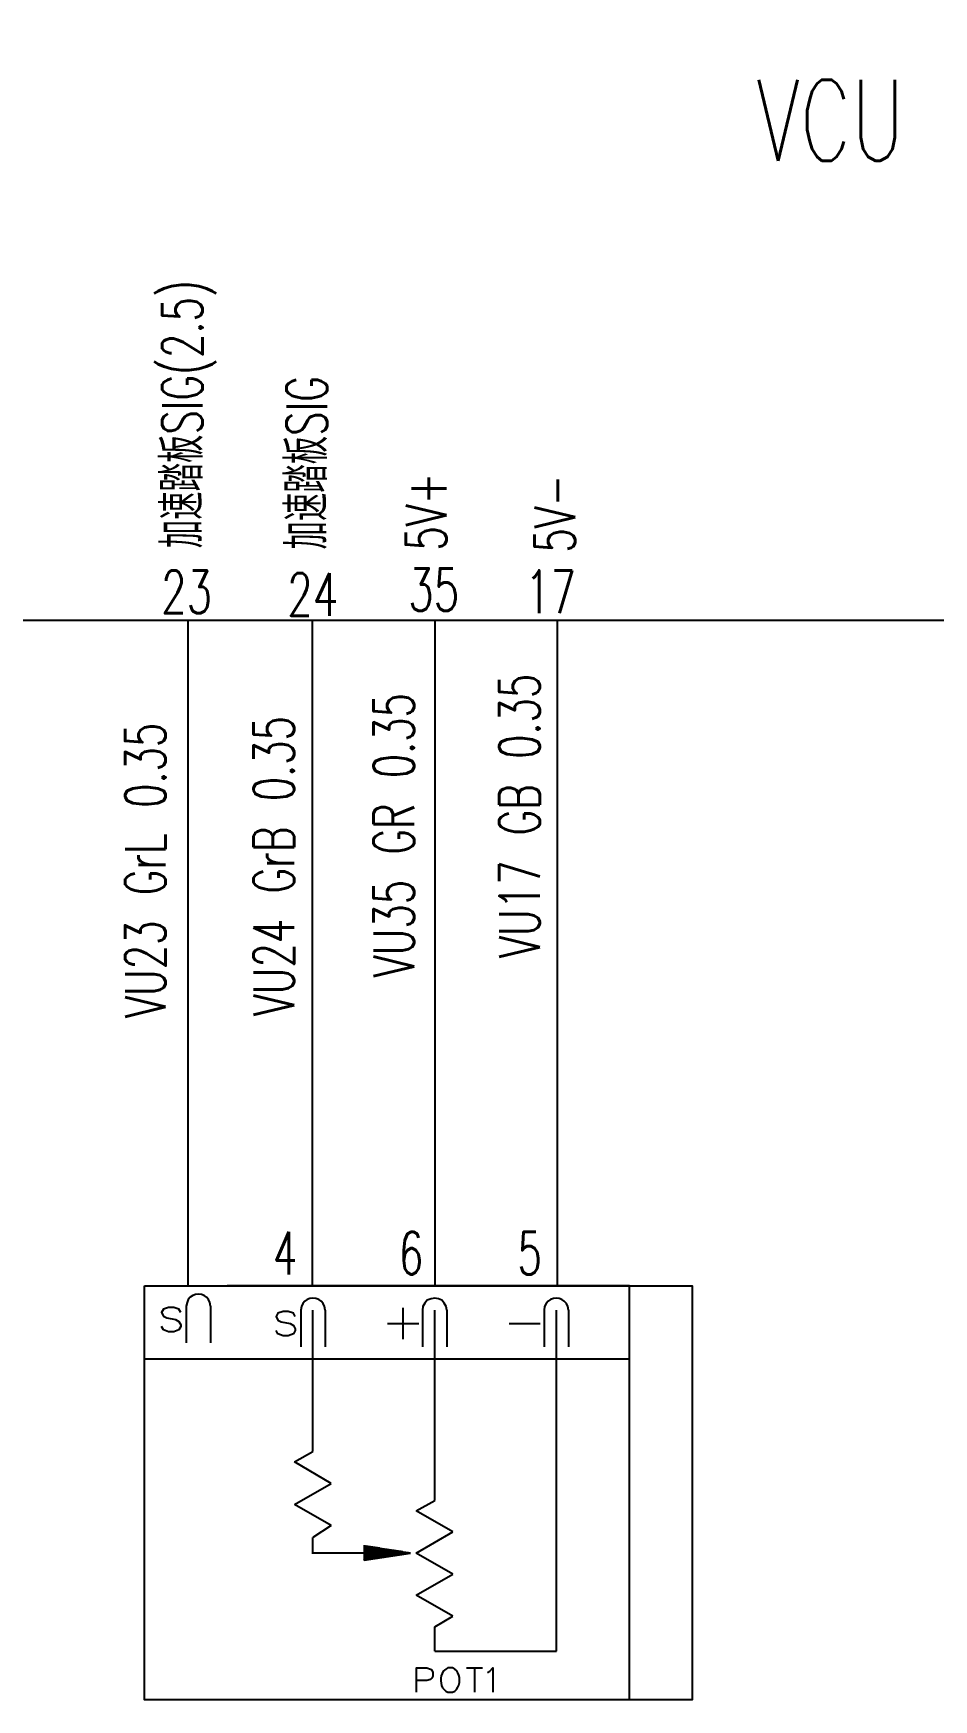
# Model space of a CAD drawing. Header units: millimetres. Extents: x 944 to 3046, y -306 to 288.
# Drawn here: x 2122.7 to 2167.1, y 50.7 to 132.9 of the extents above; entities that cross this region are included whole.
import ezdxf

# ---------------------------------------------------------------- set-up
doc = ezdxf.new("R2010")
doc.units = ezdxf.units.MM
doc.linetypes.add('DASHED', pattern=[19.05, 12.7, -6.35])
for name, color, linetype in [('3DASHED', 3, 'DASHED'), ('文字层', 7, 'Continuous'), ('电器件', 4, 'Continuous')]:
    doc.layers.add(name, color=color, linetype=linetype)
doc.styles.add('HZ', font='txt.shx', dxfattribs={"width": 0.7, "height": 2})
doc.styles.add('HZ-3.0', font='txt.shx', dxfattribs={"width": 0.7, "height": 3.5, "bigfont": 'hztxt.shx'})
doc.styles.add('hztxt', font='txt.shx', dxfattribs={"width": 0.7, "bigfont": 'hztxt.shx'})

msp = doc.modelspace()

# ---------------------------------------------------------------- linework, layer by layer
for p, q in [((2130.312, 71.143), (2130.312, 103.948)), ((2136.451, 71.143), (2136.451, 103.948)), ((2142.503, 71.143), (2142.503, 103.948)), ((2148.544, 71.143), (2148.544, 103.948))]:
    msp.add_line(p, q)
msp.add_lwpolyline([(2015.998, 151.032), (2312.929, 151.032), (2312.929, 103.948), (2015.998, 103.948)], close=True)
at = {"layer": '电器件', "color": 140, "lineweight": -3}
msp.add_lwpolyline([(2128.167, 71.143), (2155.178, 71.143), (2155.178, 50.741), (2128.167, 50.741)], close=True, dxfattribs=at)
for points in [[(2131.425, 70.139), (2131.388, 70.321), (2131.388, 70.321), (2131.324, 70.469), (2131.228, 70.584), (2131.107, 70.667), (2130.97, 70.716), (2130.824, 70.733), (2130.679, 70.716), (2130.541, 70.667), (2130.42, 70.584), (2130.324, 70.469), (2130.26, 70.321), (2130.26, 70.321), (2130.224, 70.139)], [(2152.088, 71.143), (2132.241, 71.143)], [(2152.088, 50.741), (2152.088, 71.143)], [(2129.951, 69.829), (2129.86, 69.993), (2129.86, 69.993), (2129.605, 70.084), (2129.605, 70.084), (2129.35, 70.084), (2129.35, 70.084), (2129.095, 69.993), (2129.095, 69.993), (2129.004, 69.829), (2129.004, 69.829), (2129.095, 69.647), (2129.095, 69.647), (2129.259, 69.574), (2129.259, 69.574), (2129.696, 69.483), (2129.696, 69.483), (2129.86, 69.392), (2129.86, 69.392), (2129.951, 69.229), (2129.951, 69.229), (2129.951, 69.138), (2129.951, 69.138), (2129.86, 68.974), (2129.86, 68.974), (2129.605, 68.883), (2129.605, 68.883), (2129.35, 68.883), (2129.35, 68.883), (2129.095, 68.974), (2129.095, 68.974), (2129.004, 69.138)], [(2130.224, 70.139), (2130.224, 68.337)], [(2131.425, 70.139), (2131.425, 68.337)], [(2135.599, 69.632), (2135.508, 69.796), (2135.508, 69.796), (2135.253, 69.887), (2135.253, 69.887), (2134.999, 69.887), (2134.999, 69.887), (2134.744, 69.796), (2134.744, 69.796), (2134.653, 69.632), (2134.653, 69.632), (2134.744, 69.45), (2134.744, 69.45), (2134.908, 69.378), (2134.908, 69.378), (2135.344, 69.287), (2135.344, 69.287), (2135.508, 69.196), (2135.508, 69.196), (2135.599, 69.032), (2135.599, 69.032), (2135.599, 68.941), (2135.599, 68.941), (2135.508, 68.777), (2135.508, 68.777), (2135.253, 68.686), (2135.253, 68.686), (2134.999, 68.686), (2134.999, 68.686), (2134.744, 68.777), (2134.744, 68.777), (2134.653, 68.941)], [(2137.073, 69.942), (2137.037, 70.124), (2137.037, 70.124), (2136.973, 70.272), (2136.876, 70.388), (2136.755, 70.47), (2136.618, 70.519), (2136.473, 70.536), (2136.327, 70.519), (2136.19, 70.47), (2136.069, 70.388), (2135.972, 70.272), (2135.909, 70.124), (2135.909, 70.124), (2135.872, 69.942)], [(2135.872, 69.942), (2135.872, 68.14)], [(2136.473, 62.971), (2136.473, 69.942)], [(2137.073, 69.942), (2137.073, 68.14)], [(2140.914, 70.069), (2140.914, 68.522)], [(2143.079, 69.942), (2143.043, 70.124), (2143.043, 70.124), (2142.952, 70.288), (2142.952, 70.288), (2142.825, 70.433), (2142.825, 70.433), (2142.661, 70.506), (2142.661, 70.506), (2142.479, 70.542), (2142.479, 70.542), (2142.297, 70.506), (2142.297, 70.506), (2142.115, 70.433), (2142.115, 70.433), (2141.987, 70.288), (2141.987, 70.288), (2141.896, 70.124), (2141.896, 70.124), (2141.878, 69.942)], [(2141.878, 69.942), (2141.878, 68.14)], [(2142.479, 60.569), (2142.479, 69.942)], [(2143.079, 69.942), (2143.079, 68.14)], [(2149.085, 69.942), (2149.049, 70.124), (2149.049, 70.124), (2148.975, 70.274), (2148.874, 70.39), (2148.752, 70.474), (2148.617, 70.523), (2148.476, 70.54), (2148.334, 70.524), (2148.199, 70.474), (2148.078, 70.39), (2147.976, 70.274), (2147.902, 70.124), (2147.902, 70.124), (2147.884, 69.942)], [(2147.884, 69.942), (2147.884, 68.14)], [(2148.485, 53.125), (2148.485, 69.942)], [(2149.085, 69.942), (2149.085, 68.14)], [(2140.149, 69.287), (2141.696, 69.287)], [(2146.155, 69.287), (2147.684, 69.287)], [(2152.088, 67.539), (2128.167, 67.539)], [(2135.563, 62.462), (2136.473, 62.971)], [(2137.365, 61.406), (2135.563, 62.462)], [(2135.563, 60.369), (2137.365, 61.406)], [(2137.365, 59.331), (2135.563, 60.369)], [(2141.569, 60.059), (2142.479, 60.569)], [(2143.371, 59.022), (2141.569, 60.059)], [(2137.365, 59.331), (2136.473, 58.731)], [(2136.473, 57.93), (2136.473, 58.731)], [(2139.003, 58.33), (2139.003, 58.348)], [(2139.003, 58.33), (2139.003, 58.348)], [(2141.569, 57.966), (2143.371, 59.022)], [(2141.278, 57.966), (2136.473, 57.966)], [(2139.057, 58.33), (2139.003, 58.257)], [(2139.057, 58.33), (2139.003, 58.276)], [(2139.603, 57.711), (2139.003, 58.33)], [(2139.003, 58.33), (2141.278, 57.966)], [(2139.021, 58.33), (2139.003, 58.312)], [(2139.021, 58.33), (2139.003, 58.312)], [(2139.621, 57.711), (2139.003, 58.33)], [(2139.039, 58.33), (2139.003, 58.276)], [(2139.039, 58.33), (2139.003, 58.294)], [(2139.075, 58.33), (2139.003, 58.239)], [(2139.021, 58.33), (2139.003, 58.294)], [(2139.057, 58.33), (2139.003, 58.257)], [(2139.003, 58.33), (2139.003, 57.62)], [(2139.621, 57.711), (2139.003, 58.33)], [(2139.13, 58.312), (2139.003, 58.185)], [(2139.166, 58.312), (2139.003, 58.13)], [(2139.094, 58.312), (2139.003, 58.221)], [(2139.13, 58.312), (2139.003, 58.185)], [(2139.166, 58.312), (2139.003, 58.148)], [(2139.112, 58.312), (2139.003, 58.203)], [(2139.148, 58.312), (2139.003, 58.148)], [(2139.148, 58.312), (2139.003, 58.166)], [(2139.112, 58.312), (2139.003, 58.203)], [(2139.185, 58.312), (2139.003, 58.112)], [(2139.603, 57.711), (2139.003, 58.312)], [(2139.094, 58.312), (2139.003, 58.203)], [(2139.166, 58.312), (2139.003, 58.13)], [(2139.13, 58.312), (2139.003, 58.166)], [(2139.075, 58.312), (2139.003, 58.239)], [(2139.094, 58.312), (2139.003, 58.221)], [(2139.603, 57.711), (2139.003, 58.312)], [(2139.203, 58.294), (2139.003, 58.094)], [(2139.276, 58.294), (2139.003, 58.003)], [(2139.239, 58.294), (2139.003, 58.057)], [(2139.239, 58.294), (2139.003, 58.057)], [(2139.203, 58.294), (2139.003, 58.094)], [(2139.276, 58.294), (2139.003, 58.021)], [(2139.585, 57.711), (2139.003, 58.294)], [(2139.185, 58.294), (2139.003, 58.112)], [(2139.257, 58.294), (2139.003, 58.021)], [(2139.585, 57.711), (2139.003, 58.294)], [(2139.221, 58.294), (2139.003, 58.075)], [(2139.257, 58.294), (2139.003, 58.039)], [(2139.294, 58.294), (2139.003, 57.984)], [(2139.203, 58.294), (2139.003, 58.094)], [(2139.276, 58.294), (2139.003, 58.003)], [(2139.221, 58.294), (2139.003, 58.075)], [(2139.294, 58.294), (2139.003, 57.984)], [(2139.239, 58.294), (2139.003, 58.039)], [(2139.312, 58.276), (2139.003, 57.966)], [(2139.385, 58.276), (2139.003, 57.875)], [(2139.348, 58.276), (2139.003, 57.93)], [(2139.567, 57.711), (2139.003, 58.276)], [(2139.348, 58.276), (2139.003, 57.912)], [(2139.348, 58.276), (2139.003, 57.93)], [(2139.312, 58.276), (2139.003, 57.966)], [(2139.421, 58.276), (2139.003, 57.839)], [(2139.385, 58.276), (2139.003, 57.893)], [(2139.403, 58.276), (2139.003, 57.857)], [(2139.33, 58.276), (2139.003, 57.948)], [(2139.33, 58.276), (2139.003, 57.948)], [(2139.367, 58.276), (2139.003, 57.912)], [(2139.403, 58.276), (2139.003, 57.857)], [(2139.567, 57.711), (2139.003, 58.276)], [(2139.312, 58.276), (2139.003, 57.966)], [(2139.367, 58.276), (2139.003, 57.893)], [(2139.567, 57.711), (2139.003, 58.276)], [(2139.403, 58.276), (2139.003, 57.875)], [(2139.439, 58.257), (2139.003, 57.839)], [(2139.476, 58.257), (2139.003, 57.784)], [(2139.421, 58.257), (2139.003, 57.839)], [(2139.494, 58.257), (2139.003, 57.748)], [(2139.458, 58.257), (2139.003, 57.802)], [(2139.458, 58.257), (2139.003, 57.802)], [(2139.53, 58.257), (2139.003, 57.711)], [(2139.494, 58.257), (2139.003, 57.766)], [(2139.549, 57.693), (2139.003, 58.257)], [(2139.549, 57.693), (2139.003, 58.257)], [(2139.439, 58.257), (2139.003, 57.821)], [(2139.476, 58.257), (2139.003, 57.766)], [(2139.512, 58.257), (2139.003, 57.73)], [(2139.439, 58.257), (2139.003, 57.821)], [(2139.476, 58.257), (2139.003, 57.784)], [(2139.512, 58.257), (2139.003, 57.73)], [(2139.512, 58.257), (2139.003, 57.748)], [(2139.621, 58.239), (2139.003, 57.62)], [(2139.53, 57.693), (2139.003, 58.239)], [(2139.567, 58.239), (2139.003, 57.675)], [(2139.603, 58.239), (2139.003, 57.62)], [(2139.53, 58.239), (2139.003, 57.711)], [(2139.567, 58.239), (2139.003, 57.675)], [(2139.603, 58.239), (2139.003, 57.639)], [(2139.549, 58.239), (2139.003, 57.693)], [(2139.585, 58.239), (2139.003, 57.639)], [(2139.621, 58.239), (2139.003, 57.62)], [(2139.585, 58.239), (2139.003, 57.657)], [(2139.549, 58.239), (2139.003, 57.693)], [(2139.621, 58.239), (2139.003, 57.62)], [(2139.53, 57.693), (2139.003, 58.239)], [(2139.549, 58.239), (2139.003, 57.711)], [(2139.585, 58.239), (2139.003, 57.657)], [(2139.512, 57.693), (2139.003, 58.221)], [(2139.53, 57.693), (2139.003, 58.221)], [(2139.494, 57.693), (2139.003, 58.203)], [(2139.512, 57.693), (2139.003, 58.203)], [(2139.494, 57.693), (2139.003, 58.185)], [(2139.494, 57.693), (2139.003, 58.185)], [(2139.476, 57.693), (2139.003, 58.166)], [(2139.476, 57.693), (2139.003, 58.166)], [(2139.458, 57.693), (2139.003, 58.148)], [(2139.458, 57.693), (2139.003, 58.148)], [(2139.458, 57.693), (2139.003, 58.148)], [(2139.439, 57.675), (2139.003, 58.13)], [(2139.439, 57.675), (2139.003, 58.13)], [(2139.421, 57.675), (2139.003, 58.112)], [(2139.421, 57.675), (2139.003, 58.112)], [(2139.403, 57.675), (2139.003, 58.094)], [(2139.421, 57.675), (2139.003, 58.094)], [(2139.385, 57.675), (2139.003, 58.075)], [(2139.403, 57.675), (2139.003, 58.075)], [(2139.385, 57.675), (2139.003, 58.057)], [(2139.385, 57.675), (2139.003, 58.057)], [(2139.367, 57.675), (2139.003, 58.039)], [(2139.367, 57.675), (2139.003, 58.039)], [(2139.348, 57.675), (2139.003, 58.021)], [(2139.348, 57.675), (2139.003, 58.021)], [(2139.348, 57.675), (2139.003, 58.021)], [(2139.33, 57.657), (2139.003, 58.003)], [(2139.33, 57.675), (2139.003, 58.003)], [(2139.312, 57.657), (2139.003, 57.984)], [(2139.312, 57.657), (2139.003, 57.984)], [(2139.003, 57.62), (2141.278, 57.966)], [(2139.294, 57.657), (2139.003, 57.966)], [(2139.312, 57.657), (2139.003, 57.966)], [(2139.276, 57.657), (2139.003, 57.948)], [(2139.294, 57.657), (2139.003, 57.948)], [(2139.276, 57.657), (2139.003, 57.93)], [(2139.276, 57.657), (2139.003, 57.93)], [(2139.257, 57.657), (2139.003, 57.912)], [(2139.257, 57.657), (2139.003, 57.912)], [(2139.239, 57.657), (2139.003, 57.893)], [(2139.239, 57.657), (2139.003, 57.893)], [(2139.239, 57.657), (2139.003, 57.893)], [(2139.221, 57.657), (2139.003, 57.875)], [(2139.221, 57.657), (2139.003, 57.875)], [(2139.203, 57.639), (2139.003, 57.857)], [(2139.203, 57.639), (2139.003, 57.857)], [(2139.185, 57.639), (2139.003, 57.839)], [(2139.203, 57.639), (2139.003, 57.839)], [(2139.166, 57.639), (2139.003, 57.821)], [(2139.185, 57.639), (2139.003, 57.821)], [(2139.166, 57.639), (2139.003, 57.802)], [(2139.148, 57.639), (2139.003, 57.802)], [(2139.148, 57.639), (2139.003, 57.784)], [(2139.148, 57.639), (2139.003, 57.784)], [(2139.112, 57.639), (2139.003, 57.766)], [(2139.13, 57.639), (2139.003, 57.766)], [(2139.13, 57.639), (2139.003, 57.766)], [(2139.112, 57.639), (2139.003, 57.748)], [(2139.112, 57.639), (2139.003, 57.748)], [(2139.094, 57.62), (2139.003, 57.73)], [(2139.094, 57.62), (2139.003, 57.73)], [(2139.075, 57.62), (2139.003, 57.711)], [(2139.075, 57.62), (2139.003, 57.711)], [(2139.057, 57.62), (2139.003, 57.693)], [(2139.075, 57.62), (2139.003, 57.693)], [(2139.057, 57.62), (2139.003, 57.675)], [(2139.039, 57.62), (2139.003, 57.675)], [(2139.039, 57.62), (2139.003, 57.657)], [(2139.039, 57.62), (2139.003, 57.657)], [(2139.021, 57.62), (2139.003, 57.639)], [(2139.021, 57.62), (2139.003, 57.639)], [(2139.003, 57.62), (2139.003, 57.639)], [(2139.003, 57.62), (2139.003, 57.639)], [(2139.64, 57.711), (2139.021, 58.33)], [(2139.64, 57.711), (2139.021, 58.33)], [(2139.64, 58.239), (2139.021, 57.62)], [(2139.64, 57.711), (2139.039, 58.33)], [(2139.658, 57.711), (2139.039, 58.33)], [(2139.64, 58.239), (2139.039, 57.62)], [(2139.658, 58.221), (2139.039, 57.62)], [(2139.658, 57.711), (2139.057, 58.33)], [(2139.658, 58.221), (2139.057, 57.62)], [(2139.658, 58.221), (2139.057, 57.62)], [(2139.676, 57.711), (2139.075, 58.33)], [(2139.676, 57.73), (2139.075, 58.312)], [(2139.676, 58.221), (2139.075, 57.62)], [(2139.676, 58.221), (2139.075, 57.62)], [(2139.676, 57.73), (2139.094, 58.312)], [(2139.694, 57.73), (2139.094, 58.312)], [(2139.694, 58.221), (2139.094, 57.62)], [(2139.694, 58.221), (2139.094, 57.639)], [(2139.694, 57.73), (2139.112, 58.312)], [(2139.712, 57.73), (2139.112, 58.312)], [(2139.694, 58.221), (2139.112, 57.639)], [(2139.731, 57.73), (2139.13, 58.312)], [(2139.712, 57.73), (2139.13, 58.312)], [(2139.712, 58.221), (2139.13, 57.639)], [(2139.712, 58.221), (2139.13, 57.639)], [(2139.731, 57.73), (2139.148, 58.312)], [(2139.731, 58.221), (2139.148, 57.639)], [(2139.731, 58.221), (2139.148, 57.639)], [(2139.749, 57.73), (2139.166, 58.312)], [(2139.731, 57.73), (2139.166, 58.312)], [(2139.749, 58.221), (2139.166, 57.639)], [(2139.731, 58.221), (2139.166, 57.639)], [(2139.749, 57.73), (2139.185, 58.312)], [(2139.767, 57.73), (2139.185, 58.294)], [(2139.767, 58.221), (2139.185, 57.639)], [(2139.749, 58.221), (2139.185, 57.639)], [(2139.767, 57.73), (2139.203, 58.294)], [(2139.767, 57.73), (2139.203, 58.294)], [(2139.767, 58.203), (2139.203, 57.639)], [(2139.785, 57.73), (2139.221, 58.294)], [(2139.785, 57.73), (2139.221, 58.294)], [(2139.785, 58.203), (2139.221, 57.657)], [(2139.767, 58.203), (2139.221, 57.639)], [(2139.803, 57.748), (2139.239, 58.294)], [(2139.803, 58.203), (2139.239, 57.657)], [(2139.785, 58.203), (2139.239, 57.657)], [(2139.803, 57.748), (2139.257, 58.294)], [(2139.803, 57.748), (2139.257, 58.294)], [(2139.803, 58.203), (2139.257, 57.657)], [(2139.803, 58.203), (2139.257, 57.657)], [(2139.822, 57.748), (2139.276, 58.294)], [(2139.822, 57.748), (2139.276, 58.294)], [(2139.822, 58.203), (2139.276, 57.657)], [(2139.822, 58.203), (2139.276, 57.657)], [(2139.84, 57.748), (2139.294, 58.294)], [(2139.84, 57.748), (2139.294, 58.294)], [(2139.84, 58.203), (2139.294, 57.657)], [(2139.858, 57.748), (2139.312, 58.276)], [(2139.84, 57.748), (2139.312, 58.276)], [(2139.84, 58.203), (2139.312, 57.657)], [(2139.84, 58.203), (2139.312, 57.657)], [(2139.858, 57.748), (2139.33, 58.276)], [(2139.858, 58.203), (2139.33, 57.657)], [(2139.858, 58.203), (2139.33, 57.675)], [(2139.876, 57.748), (2139.348, 58.276)], [(2139.876, 57.748), (2139.348, 58.276)], [(2139.876, 58.203), (2139.348, 57.675)], [(2139.876, 58.185), (2139.348, 57.675)], [(2139.876, 57.748), (2139.367, 58.276)], [(2139.894, 57.748), (2139.367, 58.276)], [(2139.894, 58.185), (2139.367, 57.675)], [(2139.876, 58.185), (2139.367, 57.675)], [(2139.913, 57.748), (2139.385, 58.276)], [(2139.894, 57.748), (2139.385, 58.276)], [(2139.894, 58.185), (2139.385, 57.675)], [(2139.913, 57.766), (2139.403, 58.276)], [(2139.913, 57.766), (2139.403, 58.276)], [(2139.913, 58.185), (2139.403, 57.675)], [(2139.913, 58.185), (2139.403, 57.675)], [(2139.931, 57.766), (2139.421, 58.257)], [(2139.931, 58.185), (2139.421, 57.675)], [(2139.931, 58.185), (2139.421, 57.675)], [(2139.949, 57.766), (2139.439, 58.257)], [(2139.931, 57.766), (2139.439, 58.257)], [(2139.949, 58.185), (2139.439, 57.675)], [(2139.931, 58.185), (2139.439, 57.675)], [(2139.949, 57.766), (2139.458, 58.257)], [(2139.949, 57.766), (2139.458, 58.257)], [(2139.967, 58.185), (2139.458, 57.693)], [(2139.949, 58.185), (2139.458, 57.693)], [(2139.967, 57.766), (2139.476, 58.257)], [(2139.967, 57.766), (2139.476, 58.257)], [(2139.967, 58.185), (2139.476, 57.693)], [(2139.967, 58.185), (2139.476, 57.693)], [(2139.985, 57.766), (2139.494, 58.257)], [(2139.985, 57.766), (2139.494, 58.257)], [(2139.985, 58.185), (2139.494, 57.693)], [(2139.985, 57.766), (2139.512, 58.257)], [(2139.985, 58.185), (2139.512, 57.693)], [(2140.004, 58.166), (2139.512, 57.693)], [(2140.004, 57.766), (2139.53, 58.257)], [(2140.004, 57.766), (2139.53, 58.257)], [(2140.004, 58.166), (2139.53, 57.693)], [(2140.004, 58.166), (2139.53, 57.693)], [(2140.022, 57.784), (2139.549, 58.239)], [(2140.022, 57.766), (2139.549, 58.239)], [(2140.022, 58.166), (2139.549, 57.693)], [(2140.022, 58.166), (2139.549, 57.693)], [(2140.022, 57.784), (2139.567, 58.239)], [(2140.04, 57.784), (2139.567, 58.239)], [(2140.04, 58.166), (2139.567, 57.711)], [(2140.04, 58.166), (2139.567, 57.711)], [(2140.058, 57.784), (2139.585, 58.239)], [(2140.04, 57.784), (2139.585, 58.239)], [(2140.04, 58.166), (2139.585, 57.711)], [(2140.058, 57.784), (2139.603, 58.239)], [(2140.058, 58.166), (2139.603, 57.711)], [(2140.058, 58.166), (2139.603, 57.711)], [(2140.058, 57.784), (2139.621, 58.239)], [(2140.076, 57.784), (2139.621, 58.239)], [(2140.076, 58.166), (2139.621, 57.711)], [(2140.076, 58.166), (2139.621, 57.711)], [(2140.076, 57.784), (2139.64, 58.239)], [(2140.095, 57.784), (2139.64, 58.239)], [(2140.095, 58.166), (2139.64, 57.711)], [(2140.076, 58.166), (2139.64, 57.711)], [(2140.095, 57.784), (2139.658, 58.221)], [(2140.095, 57.784), (2139.658, 58.221)], [(2140.095, 58.166), (2139.658, 57.711)], [(2140.113, 58.166), (2139.658, 57.711)], [(2140.113, 57.784), (2139.676, 58.221)], [(2140.113, 57.784), (2139.676, 58.221)], [(2140.113, 58.148), (2139.676, 57.73)], [(2140.131, 57.784), (2139.694, 58.221)], [(2140.131, 58.148), (2139.694, 57.73)], [(2140.113, 58.148), (2139.694, 57.73)], [(2140.131, 57.784), (2139.712, 58.221)], [(2140.131, 57.802), (2139.712, 58.221)], [(2140.131, 58.148), (2139.712, 57.73)], [(2140.149, 58.148), (2139.712, 57.73)], [(2140.149, 57.802), (2139.731, 58.221)], [(2140.149, 57.802), (2139.731, 58.221)], [(2140.149, 58.148), (2139.731, 57.73)], [(2140.149, 58.148), (2139.731, 57.73)], [(2140.167, 57.802), (2139.749, 58.221)], [(2140.167, 57.802), (2139.749, 58.221)], [(2140.167, 58.148), (2139.749, 57.73)], [(2140.167, 58.148), (2139.749, 57.73)], [(2140.167, 57.802), (2139.767, 58.203)], [(2140.186, 57.802), (2139.767, 58.203)], [(2140.186, 58.148), (2139.767, 57.73)], [(2140.186, 57.802), (2139.785, 58.203)], [(2140.186, 58.148), (2139.785, 57.73)], [(2140.186, 58.148), (2139.785, 57.73)], [(2140.204, 57.802), (2139.803, 58.203)], [(2140.204, 57.802), (2139.803, 58.203)], [(2140.204, 58.148), (2139.803, 57.748)], [(2140.204, 58.148), (2139.803, 57.748)], [(2140.204, 57.802), (2139.822, 58.203)], [(2140.222, 57.802), (2139.822, 58.203)], [(2140.222, 58.148), (2139.822, 57.748)], [(2140.222, 58.148), (2139.822, 57.748)], [(2140.222, 57.802), (2139.84, 58.203)], [(2140.24, 57.802), (2139.84, 58.203)], [(2140.24, 58.13), (2139.84, 57.748)], [(2140.222, 58.13), (2139.84, 57.748)], [(2140.24, 57.802), (2139.858, 58.203)], [(2140.24, 57.802), (2139.858, 58.203)], [(2140.24, 58.13), (2139.858, 57.748)], [(2140.258, 57.821), (2139.876, 58.203)], [(2140.258, 57.821), (2139.876, 58.185)], [(2140.258, 58.13), (2139.876, 57.748)], [(2140.258, 58.13), (2139.876, 57.748)], [(2140.277, 57.821), (2139.894, 58.185)], [(2140.277, 58.13), (2139.894, 57.748)], [(2140.258, 58.13), (2139.894, 57.748)], [(2140.277, 57.821), (2139.913, 58.185)], [(2140.295, 57.821), (2139.913, 58.185)], [(2140.277, 58.13), (2139.913, 57.766)], [(2140.295, 58.13), (2139.913, 57.766)], [(2140.295, 57.821), (2139.931, 58.185)], [(2140.295, 57.821), (2139.931, 58.185)], [(2140.295, 58.13), (2139.931, 57.766)], [(2140.295, 58.13), (2139.931, 57.766)], [(2140.313, 57.821), (2139.949, 58.185)], [(2140.313, 57.821), (2139.949, 58.185)], [(2140.313, 58.13), (2139.949, 57.766)], [(2140.331, 57.821), (2139.967, 58.185)], [(2140.331, 57.821), (2139.967, 58.185)], [(2140.313, 58.13), (2139.967, 57.766)], [(2140.331, 58.13), (2139.967, 57.766)], [(2140.331, 57.821), (2139.985, 58.185)], [(2140.331, 58.13), (2139.985, 57.766)], [(2140.331, 58.112), (2139.985, 57.766)], [(2140.349, 57.821), (2140.004, 58.166)], [(2140.349, 57.821), (2140.004, 58.166)], [(2140.349, 58.112), (2140.004, 57.766)], [(2140.349, 58.112), (2140.004, 57.766)], [(2140.368, 57.821), (2140.022, 58.166)], [(2140.368, 57.839), (2140.022, 58.166)], [(2140.368, 58.112), (2140.022, 57.784)], [(2140.368, 58.112), (2140.022, 57.766)], [(2140.368, 57.839), (2140.04, 58.166)], [(2140.386, 57.839), (2140.04, 58.166)], [(2140.368, 58.112), (2140.04, 57.784)], [(2140.404, 57.839), (2140.058, 58.166)], [(2140.386, 57.839), (2140.058, 58.166)], [(2140.386, 58.112), (2140.058, 57.784)], [(2140.386, 58.112), (2140.058, 57.784)], [(2140.404, 57.839), (2140.076, 58.166)], [(2140.404, 58.112), (2140.076, 57.784)], [(2140.404, 58.112), (2140.076, 57.784)], [(2140.404, 57.839), (2140.095, 58.166)], [(2140.422, 57.839), (2140.095, 58.166)], [(2140.422, 58.112), (2140.095, 57.784)], [(2140.404, 58.112), (2140.095, 57.784)], [(2140.422, 57.839), (2140.113, 58.166)], [(2140.44, 57.839), (2140.113, 58.148)], [(2140.422, 58.112), (2140.113, 57.784)], [(2140.44, 58.112), (2140.113, 57.784)], [(2140.44, 57.839), (2140.131, 58.148)], [(2140.44, 57.839), (2140.131, 58.148)], [(2140.44, 58.112), (2140.131, 57.784)], [(2140.459, 57.839), (2140.149, 58.148)], [(2140.459, 57.839), (2140.149, 58.148)], [(2140.44, 58.112), (2140.149, 57.802)], [(2140.459, 58.094), (2140.149, 57.802)], [(2140.477, 57.839), (2140.167, 58.148)], [(2140.459, 58.094), (2140.167, 57.802)], [(2140.477, 58.094), (2140.167, 57.802)], [(2140.477, 57.839), (2140.186, 58.148)], [(2140.477, 57.857), (2140.186, 58.148)], [(2140.495, 58.094), (2140.186, 57.802)], [(2140.477, 58.094), (2140.186, 57.802)], [(2140.495, 57.857), (2140.204, 58.148)], [(2140.495, 57.857), (2140.204, 58.148)], [(2140.495, 58.094), (2140.204, 57.802)], [(2140.495, 58.094), (2140.204, 57.802)], [(2140.513, 57.857), (2140.222, 58.148)], [(2140.513, 57.857), (2140.222, 58.13)], [(2140.513, 58.094), (2140.222, 57.802)], [(2140.513, 57.857), (2140.24, 58.13)], [(2140.531, 57.857), (2140.24, 58.13)], [(2140.531, 58.094), (2140.24, 57.802)], [(2140.513, 58.094), (2140.24, 57.802)], [(2140.531, 57.857), (2140.258, 58.13)], [(2140.531, 58.094), (2140.258, 57.821)], [(2140.531, 58.094), (2140.258, 57.821)], [(2140.55, 57.857), (2140.277, 58.13)], [(2140.55, 57.857), (2140.277, 58.13)], [(2140.55, 58.094), (2140.277, 57.821)], [(2140.55, 58.094), (2140.277, 57.821)], [(2140.55, 57.857), (2140.295, 58.13)], [(2140.568, 57.857), (2140.295, 58.13)], [(2140.568, 58.094), (2140.295, 57.821)], [(2140.568, 58.094), (2140.295, 57.821)], [(2140.568, 57.857), (2140.313, 58.13)], [(2140.586, 57.857), (2140.313, 58.13)], [(2140.586, 58.075), (2140.313, 57.821)], [(2140.568, 58.075), (2140.313, 57.821)], [(2140.586, 57.857), (2140.331, 58.13)], [(2140.586, 57.857), (2140.331, 58.112)], [(2140.586, 58.075), (2140.331, 57.821)], [(2140.604, 57.875), (2140.349, 58.112)], [(2140.604, 58.075), (2140.349, 57.821)], [(2140.604, 58.075), (2140.349, 57.821)], [(2140.622, 57.875), (2140.368, 58.112)], [(2140.604, 57.875), (2140.368, 58.112)], [(2140.368, 57.839), (2140.622, 58.075), (2140.622, 58.075), (2140.804, 57.893)], [(2140.604, 58.075), (2140.368, 57.821)], [(2140.622, 57.875), (2140.386, 58.112)], [(2140.622, 57.875), (2140.386, 58.112)], [(2140.641, 58.075), (2140.386, 57.839)], [(2140.622, 58.075), (2140.386, 57.839)], [(2140.641, 57.875), (2140.404, 58.112)], [(2140.641, 57.875), (2140.404, 58.112)], [(2140.641, 58.075), (2140.404, 57.839)], [(2140.641, 58.075), (2140.404, 57.839)], [(2140.659, 57.875), (2140.422, 58.112)], [(2140.659, 57.875), (2140.422, 58.112)], [(2140.659, 58.075), (2140.422, 57.839)], [(2140.659, 57.875), (2140.44, 58.112)], [(2140.677, 58.075), (2140.44, 57.839)], [(2140.659, 58.075), (2140.44, 57.839)], [(2140.677, 57.875), (2140.459, 58.112)], [(2140.677, 57.875), (2140.459, 58.094)], [(2140.677, 58.075), (2140.459, 57.839)], [(2140.677, 58.057), (2140.459, 57.839)], [(2140.695, 57.875), (2140.477, 58.094)], [(2140.695, 57.875), (2140.477, 58.094)], [(2140.695, 58.057), (2140.477, 57.839)], [(2140.695, 58.057), (2140.477, 57.857)], [(2140.713, 57.893), (2140.495, 58.094)], [(2140.695, 57.875), (2140.495, 58.094)], [(2140.713, 58.057), (2140.495, 57.857)], [(2140.713, 58.057), (2140.495, 57.857)], [(2140.732, 57.893), (2140.513, 58.094)], [(2140.713, 57.893), (2140.513, 58.094)], [(2140.713, 58.057), (2140.513, 57.857)], [(2140.732, 57.893), (2140.531, 58.094)], [(2140.732, 58.057), (2140.531, 57.857)], [(2140.732, 58.057), (2140.531, 57.857)], [(2140.732, 57.893), (2140.55, 58.094)], [(2140.75, 57.893), (2140.55, 58.094)], [(2140.75, 58.057), (2140.55, 57.857)], [(2140.75, 58.057), (2140.55, 57.857)], [(2140.75, 57.893), (2140.568, 58.094)], [(2140.768, 57.893), (2140.568, 58.075)], [(2140.768, 58.057), (2140.568, 57.857)], [(2140.75, 58.057), (2140.568, 57.857)], [(2140.768, 57.893), (2140.586, 58.075)], [(2140.768, 57.893), (2140.586, 58.075)], [(2140.786, 58.057), (2140.586, 57.875)], [(2140.768, 58.057), (2140.586, 57.857)], [(2140.786, 57.893), (2140.604, 58.075)], [(2140.786, 57.893), (2140.604, 58.075)], [(2140.786, 58.057), (2140.604, 57.875)], [(2140.786, 58.057), (2140.622, 57.875)], [(2140.804, 58.039), (2140.622, 57.875)], [(2140.804, 57.893), (2140.641, 58.075)], [(2140.823, 57.893), (2140.641, 58.075)], [(2140.804, 58.039), (2140.641, 57.875)], [(2140.823, 58.039), (2140.641, 57.875)], [(2140.823, 57.893), (2140.659, 58.075)], [(2140.823, 57.912), (2140.659, 58.075)], [(2140.823, 58.039), (2140.659, 57.875)], [(2140.823, 58.039), (2140.659, 57.875)], [(2140.841, 57.912), (2140.677, 58.075)], [(2140.841, 57.912), (2140.677, 58.075)], [(2140.841, 58.039), (2140.677, 57.875)], [(2140.841, 58.039), (2140.677, 57.875)], [(2140.859, 57.912), (2140.695, 58.057)], [(2140.859, 57.912), (2140.695, 58.057)], [(2140.859, 58.039), (2140.695, 57.875)], [(2140.859, 57.912), (2140.713, 58.057)], [(2140.877, 57.912), (2140.713, 58.057)], [(2140.859, 58.039), (2140.713, 57.893)], [(2140.859, 58.039), (2140.713, 57.875)], [(2140.877, 57.912), (2140.732, 58.057)], [(2140.877, 58.039), (2140.732, 57.893)], [(2140.877, 58.039), (2140.732, 57.893)], [(2140.895, 57.912), (2140.75, 58.057)], [(2140.895, 57.912), (2140.75, 58.057)], [(2140.895, 58.039), (2140.75, 57.893)], [(2140.895, 58.039), (2140.75, 57.893)], [(2140.914, 57.912), (2140.768, 58.057)], [(2140.895, 57.912), (2140.768, 58.057)], [(2140.914, 58.039), (2140.768, 57.893)], [(2140.895, 58.039), (2140.768, 57.893)], [(2140.914, 57.912), (2140.786, 58.057)], [(2140.932, 57.912), (2140.786, 58.057)], [(2140.914, 58.021), (2140.786, 57.893)], [(2140.932, 57.912), (2140.804, 58.039)], [(2140.932, 57.912), (2140.804, 58.039)], [(2140.932, 58.021), (2140.804, 57.893)], [(2140.932, 58.021), (2140.804, 57.893)], [(2140.95, 57.93), (2140.823, 58.039)], [(2140.95, 58.021), (2140.823, 57.912)], [(2140.932, 58.021), (2140.823, 57.893)], [(2140.95, 57.93), (2140.841, 58.039)], [(2140.968, 57.93), (2140.841, 58.039)], [(2140.968, 58.021), (2140.841, 57.912)], [(2140.95, 58.021), (2140.841, 57.912)], [(2140.968, 57.93), (2140.859, 58.039)], [(2140.968, 57.93), (2140.859, 58.039)], [(2140.968, 58.021), (2140.859, 57.912)], [(2140.968, 58.021), (2140.859, 57.912)], [(2140.986, 57.93), (2140.877, 58.039)], [(2140.986, 57.93), (2140.877, 58.039)], [(2140.986, 58.021), (2140.877, 57.912)], [(2141.005, 57.93), (2140.895, 58.039)], [(2141.005, 57.93), (2140.895, 58.039)], [(2140.986, 58.021), (2140.895, 57.912)], [(2141.005, 58.021), (2140.895, 57.912)], [(2141.005, 58.021), (2140.914, 57.912)], [(2141.005, 57.93), (2140.914, 58.021)], [(2141.023, 58.021), (2140.914, 57.912)], [(2141.023, 57.93), (2140.932, 58.021)], [(2141.023, 58.021), (2140.932, 57.912)], [(2141.023, 57.93), (2140.932, 58.021)], [(2141.023, 58.003), (2140.932, 57.912)], [(2141.041, 57.93), (2140.95, 58.021)], [(2141.041, 57.93), (2140.95, 58.021)], [(2141.041, 58.003), (2140.95, 57.93)], [(2141.041, 58.003), (2140.95, 57.93)], [(2141.041, 57.93), (2140.968, 58.021)], [(2141.059, 57.948), (2140.968, 58.021)], [(2141.059, 58.003), (2140.968, 57.93)], [(2141.059, 57.948), (2140.986, 58.021)], [(2141.077, 57.948), (2140.986, 58.021)], [(2141.059, 58.003), (2140.986, 57.93)], [(2141.059, 58.003), (2140.986, 57.93)], [(2141.077, 57.948), (2141.005, 58.021)], [(2141.077, 58.003), (2141.005, 57.93)], [(2141.077, 58.003), (2141.005, 57.93)], [(2141.077, 57.948), (2141.023, 58.021)], [(2141.096, 57.948), (2141.023, 58.021)], [(2141.096, 58.003), (2141.023, 57.93)], [(2141.096, 58.003), (2141.023, 57.93)], [(2141.096, 58.003), (2141.041, 57.93)], [(2141.096, 57.948), (2141.041, 58.003)], [(2141.114, 57.948), (2141.041, 58.003)], [(2141.114, 58.003), (2141.041, 57.93)], [(2141.114, 57.948), (2141.059, 58.003)], [(2141.114, 58.003), (2141.059, 57.948)], [(2141.114, 57.948), (2141.059, 58.003)], [(2141.132, 57.948), (2141.077, 58.003)], [(2141.132, 58.003), (2141.077, 57.948)], [(2141.132, 58.003), (2141.077, 57.948)], [(2141.132, 57.948), (2141.077, 58.003)], [(2141.132, 58.003), (2141.096, 57.948)], [(2141.15, 57.948), (2141.096, 58.003)], [(2141.15, 57.984), (2141.096, 57.948)], [(2141.15, 57.948), (2141.114, 58.003)], [(2141.15, 57.948), (2141.114, 58.003)], [(2141.168, 57.984), (2141.114, 57.948)], [(2141.15, 57.984), (2141.114, 57.948)], [(2141.168, 57.966), (2141.132, 58.003)], [(2141.168, 57.948), (2141.132, 58.003)], [(2141.168, 57.984), (2141.132, 57.948)], [(2141.168, 57.984), (2141.132, 57.948)], [(2141.187, 57.966), (2141.15, 57.984)], [(2141.187, 57.966), (2141.15, 57.984)], [(2141.187, 57.984), (2141.15, 57.948)], [(2141.187, 57.984), (2141.15, 57.948)], [(2141.187, 57.966), (2141.168, 57.984)], [(2141.205, 57.966), (2141.168, 57.984)], [(2141.205, 57.984), (2141.168, 57.966)], [(2141.205, 57.966), (2141.187, 57.984)], [(2141.205, 57.984), (2141.187, 57.966)], [(2141.205, 57.984), (2141.187, 57.966)], [(2141.223, 57.966), (2141.205, 57.984)], [(2141.223, 57.966), (2141.205, 57.984)], [(2141.223, 57.984), (2141.205, 57.966)], [(2141.223, 57.984), (2141.205, 57.966)], [(2141.241, 57.984), (2141.223, 57.966)], [(2141.223, 57.966), (2141.223, 57.984)], [(2141.241, 57.966), (2141.223, 57.984)], [(2141.241, 57.984), (2141.223, 57.966)], [(2141.241, 57.966), (2141.241, 57.984)], [(2141.241, 57.984), (2141.241, 57.966)], [(2141.259, 57.966), (2141.241, 57.984)], [(2141.259, 57.984), (2141.241, 57.966)], [(2141.259, 57.966), (2141.259, 57.984)], [(2141.259, 57.966), (2141.259, 57.984)], [(2141.259, 57.966), (2141.259, 57.984)], [(2143.371, 56.929), (2141.569, 57.966)], [(2141.569, 55.891), (2143.371, 56.929)], [(2143.371, 54.854), (2141.569, 55.891)], [(2142.479, 54.326), (2143.371, 54.854)], [(2142.479, 53.125), (2142.479, 54.326)], [(2142.479, 53.125), (2148.485, 53.125)], [(2141.587, 51.105), (2141.587, 52.306), (2141.587, 52.306), (2142.097, 52.306), (2142.097, 52.306), (2142.279, 52.251), (2142.279, 52.251), (2142.333, 52.197), (2142.333, 52.197), (2142.388, 52.088), (2142.388, 52.088), (2142.388, 51.906), (2142.388, 51.906), (2142.333, 51.796), (2142.333, 51.796), (2142.279, 51.742), (2142.279, 51.742), (2142.097, 51.687), (2142.097, 51.687), (2141.587, 51.687)], [(2143.134, 52.306), (2143.025, 52.251), (2143.025, 52.251), (2142.897, 52.142), (2142.897, 52.142), (2142.844, 52.033), (2142.806, 51.916), (2142.784, 51.794), (2142.779, 51.671), (2142.792, 51.551), (2142.822, 51.436), (2142.871, 51.33), (2142.939, 51.238), (2143.026, 51.161), (2143.134, 51.105), (2143.134, 51.105), (2143.352, 51.105), (2143.352, 51.105), (2143.48, 51.159), (2143.48, 51.159), (2143.562, 51.248), (2143.626, 51.35), (2143.671, 51.464), (2143.699, 51.585), (2143.709, 51.71), (2143.7, 51.834), (2143.673, 51.954), (2143.627, 52.066), (2143.563, 52.167), (2143.48, 52.251), (2143.48, 52.251), (2143.352, 52.306), (2143.352, 52.306), (2143.134, 52.306), (2143.134, 52.306)], [(2144.044, 52.306), (2144.845, 52.306)], [(2144.444, 52.306), (2144.444, 51.105)], [(2145.081, 52.088), (2145.191, 52.142), (2145.191, 52.142), (2145.354, 52.306), (2145.354, 52.306), (2145.354, 51.105)]]:
    msp.add_lwpolyline(points, dxfattribs=at)

# ---------------------------------------------------------------- texts
at = {"layer": '3DASHED', "char_height": 2, "attachment_point": 1, "rotation": 90, "style": 'HZ-3.0'}
for s, insert in [('VU17 GB 0.35', (2145.662, 87.313)), ('VU35 GR 0.35', (2139.465, 86.361)), ('VU23 GrL 0.35', (2127.207, 84.359)), ('VU24 GrB 0.35', (2133.541, 84.444))]:
    msp.add_mtext(s, dxfattribs=dict(at, insert=insert))
at = {"layer": '文字层', "lineweight": -3, "style": 'HZ', "width": 0.67}
for s, p in [('4', (2134.495, 71.703)), ('6', (2140.709, 71.703)), ('5', (2146.562, 71.703))]:
    msp.add_text(s, height=2.104, dxfattribs=at).set_placement(p)
at = {"layer": '文字层', "insert": (2158.341, 130.622), "char_height": 4, "width": 24.30735, "attachment_point": 1, "style": 'HZ-3.0'}
msp.add_mtext('VCU', dxfattribs=at)
at = {"layer": '文字层', "char_height": 2, "width": 15.28062, "attachment_point": 1, "rotation": 90, "line_spacing_factor": 0.75, "style": 'HZ-3.0'}
for s, insert in [('加速踏板SIG(2.5)', (2129.027, 107.522)), ('加速踏板SIG', (2135.168, 107.459)), ('5V+', (2141.053, 107.401)), ('5V-', (2147.407, 107.302))]:
    msp.add_mtext(s, dxfattribs=dict(at, insert=insert))
at = {"layer": '文字层', "ltscale": 2, "char_height": 2.1, "width": 3.46619, "attachment_point": 3, "style": 'hztxt'}
for s, insert in [('23', (2131.499, 106.414)), ('24', (2137.723, 106.29)), ('35', (2143.692, 106.526)), ('17', (2149.455, 106.422))]:
    msp.add_mtext(s, dxfattribs=dict(at, insert=insert))

doc.saveas('drawing.dxf')
